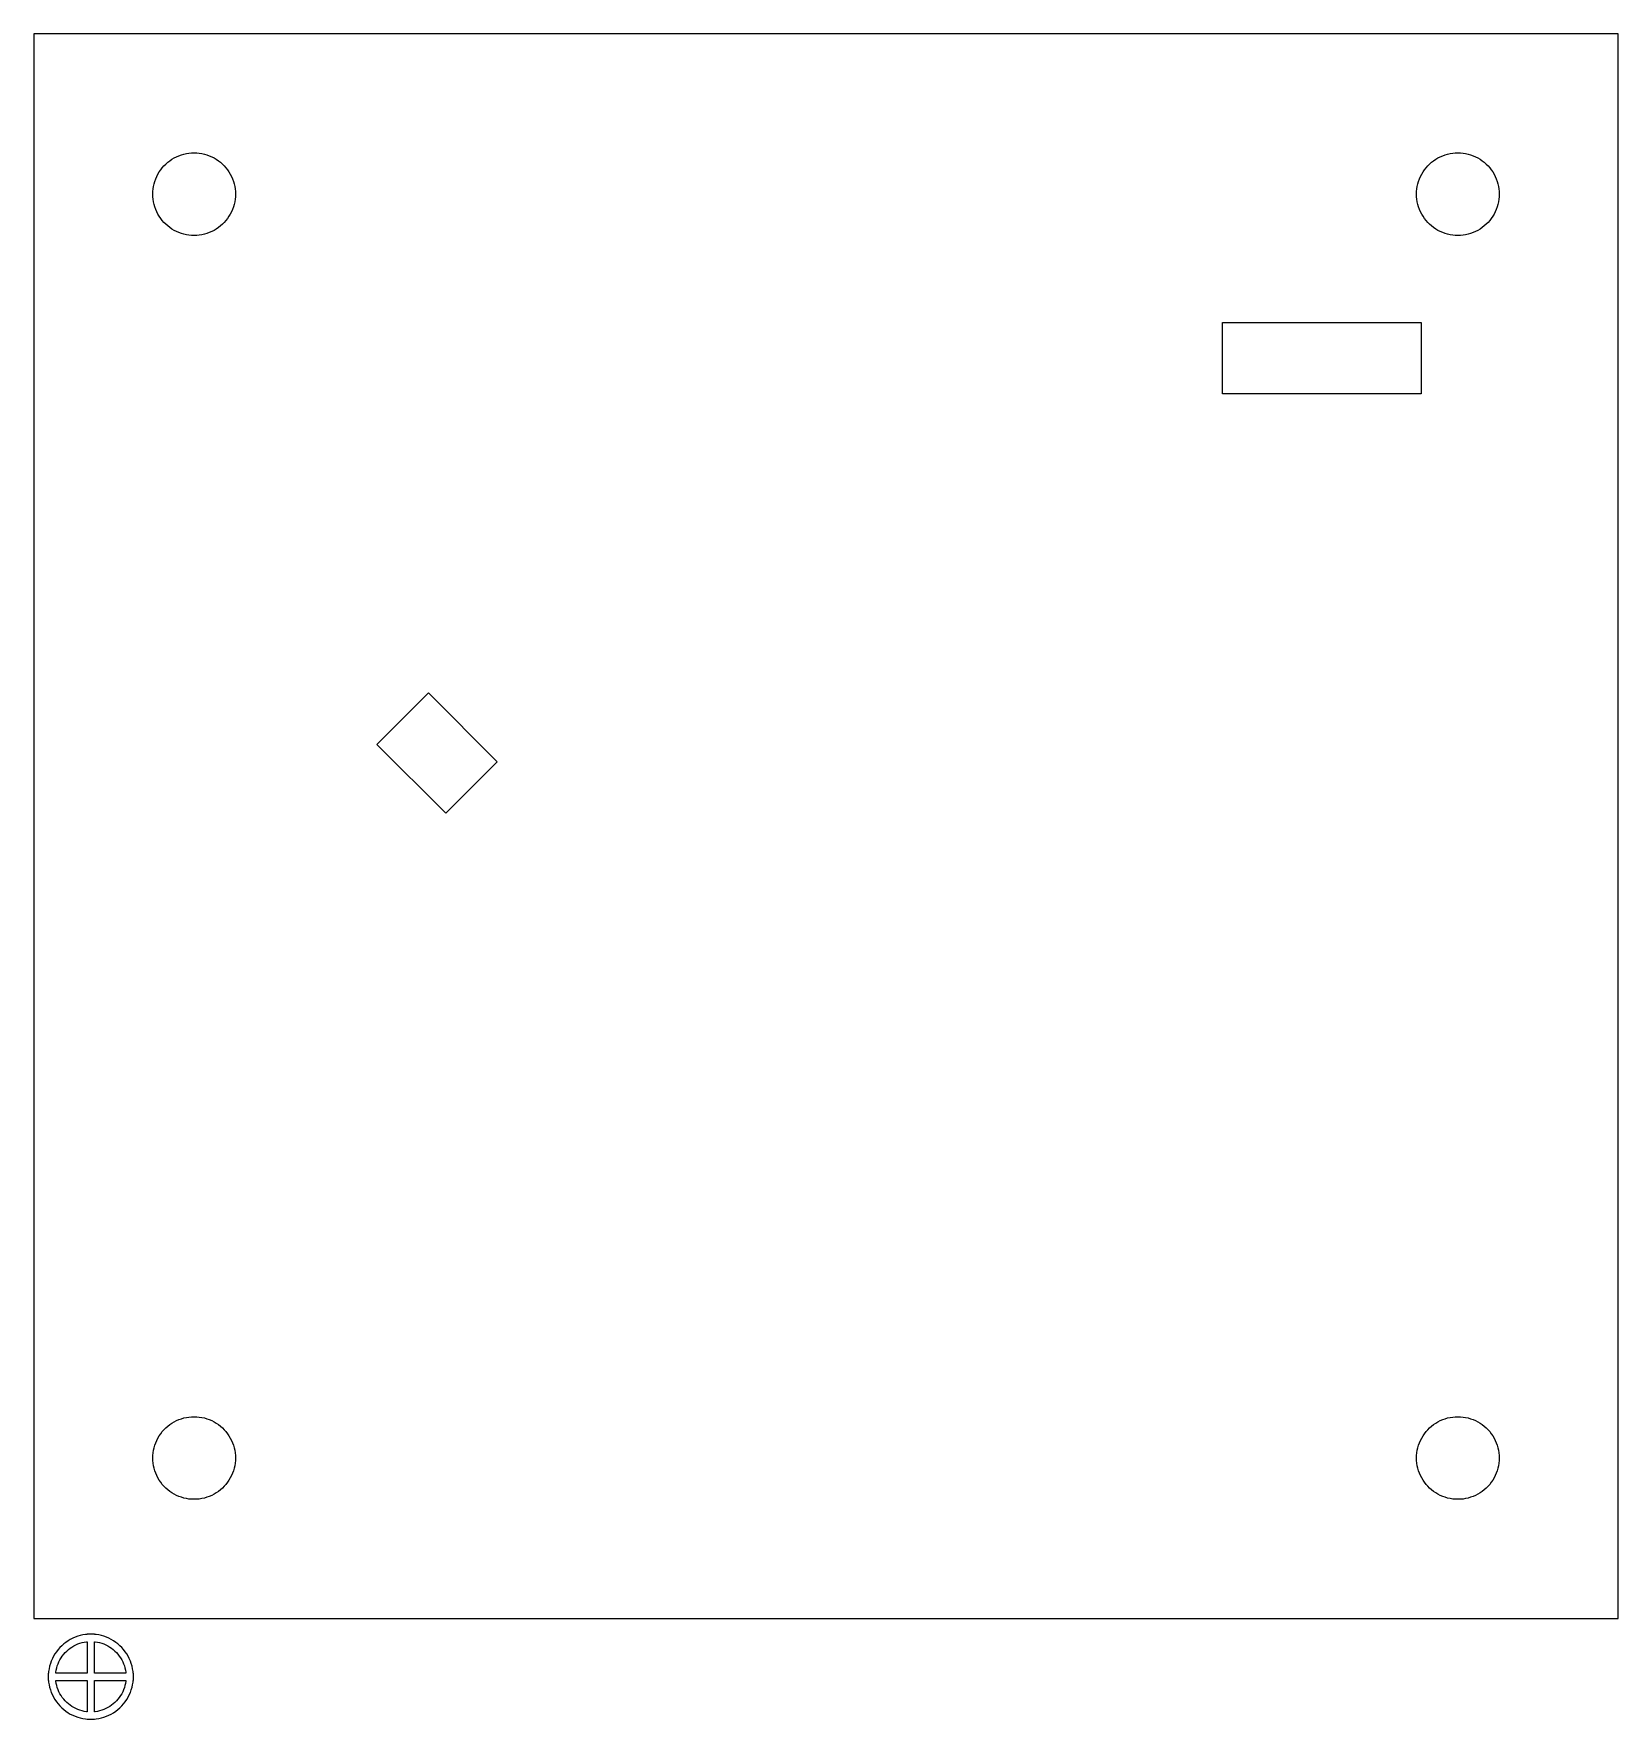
# Model space of a CAD drawing. Header units: metres. Extents: x 97.3 to 162.5, y -126.8 to -57.5.
import ezdxf

# ---------------------------------------------------------------- set-up
doc = ezdxf.new("R2010")
doc.units = ezdxf.units.M

msp = doc.modelspace()

# ---------------------------------------------------------------- linework, layer by layer
for p, q in [((162.5, -57.5), (97.3, -57.5)), ((97.3, -57.5), (97.3, -122.7)), ((162.5, -122.7), (162.5, -57.5)), ((103.581, -62.4301), (103.687, -62.4134)), ((103.687, -62.4134), (103.793, -62.4034)), ((103.793, -62.4034), (103.9, -62.4)), ((103.9, -62.4), (104.007, -62.4034)), ((104.007, -62.4034), (104.113, -62.4134)), ((104.113, -62.4134), (104.219, -62.4301)), ((155.581, -62.4301), (155.687, -62.4134)), ((155.687, -62.4134), (155.793, -62.4034)), ((155.793, -62.4034), (155.9, -62.4)), ((155.9, -62.4), (156.007, -62.4034)), ((156.007, -62.4034), (156.113, -62.4134)), ((156.113, -62.4134), (156.219, -62.4301)), ((102.465, -63.1891), (102.525, -63.1008)), ((102.525, -63.1008), (102.59, -63.0164)), ((102.59, -63.0164), (102.661, -62.9363)), ((102.661, -62.9363), (102.736, -62.8607)), ((102.736, -62.8607), (102.816, -62.7901)), ((102.816, -62.7901), (102.901, -62.7247)), ((102.901, -62.7247), (102.989, -62.6646)), ((102.989, -62.6646), (103.081, -62.6103)), ((103.081, -62.6103), (103.176, -62.5618)), ((103.176, -62.5618), (103.274, -62.5194)), ((103.274, -62.5194), (103.375, -62.4832)), ((103.375, -62.4832), (103.477, -62.4534)), ((103.477, -62.4534), (103.581, -62.4301)), ((104.219, -62.4301), (104.323, -62.4534)), ((104.323, -62.4534), (104.425, -62.4832)), ((104.425, -62.4832), (104.526, -62.5194)), ((104.526, -62.5194), (104.624, -62.5618)), ((104.624, -62.5618), (104.719, -62.6103)), ((104.719, -62.6103), (104.811, -62.6646)), ((104.811, -62.6646), (104.899, -62.7247)), ((104.899, -62.7247), (104.984, -62.7901)), ((104.984, -62.7901), (105.064, -62.8607)), ((105.064, -62.8607), (105.139, -62.9363)), ((105.139, -62.9363), (105.21, -63.0164)), ((105.21, -63.0164), (105.275, -63.1008)), ((105.275, -63.1008), (105.335, -63.1891)), ((154.465, -63.1891), (154.525, -63.1008)), ((154.525, -63.1008), (154.59, -63.0164)), ((154.59, -63.0164), (154.661, -62.9363)), ((154.661, -62.9363), (154.736, -62.8607)), ((154.736, -62.8607), (154.816, -62.7901)), ((154.816, -62.7901), (154.901, -62.7247)), ((154.901, -62.7247), (154.989, -62.6646)), ((154.989, -62.6646), (155.081, -62.6103)), ((155.081, -62.6103), (155.176, -62.5618)), ((155.176, -62.5618), (155.274, -62.5194)), ((155.274, -62.5194), (155.375, -62.4832)), ((155.375, -62.4832), (155.477, -62.4534)), ((155.477, -62.4534), (155.581, -62.4301)), ((156.219, -62.4301), (156.323, -62.4534)), ((156.323, -62.4534), (156.425, -62.4832)), ((156.425, -62.4832), (156.526, -62.5194)), ((156.526, -62.5194), (156.624, -62.5618)), ((156.624, -62.5618), (156.719, -62.6103)), ((156.719, -62.6103), (156.811, -62.6646)), ((156.811, -62.6646), (156.899, -62.7247)), ((156.899, -62.7247), (156.984, -62.7901)), ((156.984, -62.7901), (157.064, -62.8607)), ((157.064, -62.8607), (157.139, -62.9363)), ((157.139, -62.9363), (157.21, -63.0164)), ((157.21, -63.0164), (157.275, -63.1008)), ((157.275, -63.1008), (157.335, -63.1891)), ((102.213, -63.8869), (102.23, -63.7814)), ((102.23, -63.7814), (102.253, -63.6772)), ((102.253, -63.6772), (102.283, -63.5747)), ((102.283, -63.5747), (102.319, -63.4742)), ((102.319, -63.4742), (102.362, -63.3762)), ((102.362, -63.3762), (102.41, -63.281)), ((102.41, -63.281), (102.465, -63.1891)), ((105.335, -63.1891), (105.39, -63.281)), ((105.39, -63.281), (105.438, -63.3762)), ((105.438, -63.3762), (105.481, -63.4742)), ((105.481, -63.4742), (105.517, -63.5747)), ((105.517, -63.5747), (105.547, -63.6772)), ((105.547, -63.6772), (105.57, -63.7814)), ((105.57, -63.7814), (105.587, -63.8869)), ((154.213, -63.8869), (154.23, -63.7814)), ((154.23, -63.7814), (154.253, -63.6772)), ((154.253, -63.6772), (154.283, -63.5747)), ((154.283, -63.5747), (154.319, -63.4742)), ((154.319, -63.4742), (154.362, -63.3762)), ((154.362, -63.3762), (154.41, -63.281)), ((154.41, -63.281), (154.465, -63.1891)), ((157.335, -63.1891), (157.39, -63.281)), ((157.39, -63.281), (157.438, -63.3762)), ((157.438, -63.3762), (157.481, -63.4742)), ((157.481, -63.4742), (157.517, -63.5747)), ((157.517, -63.5747), (157.547, -63.6772)), ((157.547, -63.6772), (157.57, -63.7814)), ((157.57, -63.7814), (157.587, -63.8869)), ((102.2, -64.1), (102.203, -63.9933)), ((102.203, -64.2067), (102.2, -64.1)), ((102.203, -63.9933), (102.213, -63.8869)), ((102.213, -64.3131), (102.203, -64.2067)), ((102.23, -64.4185), (102.213, -64.3131)), ((102.253, -64.5228), (102.23, -64.4185)), ((105.57, -64.4185), (105.547, -64.5228)), ((105.587, -64.3131), (105.57, -64.4185)), ((105.587, -63.8869), (105.597, -63.9933)), ((105.597, -64.2067), (105.587, -64.3131)), ((105.597, -63.9933), (105.6, -64.1)), ((105.6, -64.1), (105.597, -64.2067)), ((154.2, -64.1), (154.203, -63.9933)), ((154.203, -64.2067), (154.2, -64.1)), ((154.203, -63.9933), (154.213, -63.8869)), ((154.213, -64.3131), (154.203, -64.2067)), ((154.23, -64.4185), (154.213, -64.3131)), ((154.253, -64.5228), (154.23, -64.4185)), ((157.57, -64.4185), (157.547, -64.5228)), ((157.587, -64.3131), (157.57, -64.4185)), ((157.587, -63.8869), (157.597, -63.9933)), ((157.597, -64.2067), (157.587, -64.3131)), ((157.597, -63.9933), (157.6, -64.1)), ((157.6, -64.1), (157.597, -64.2067)), ((102.283, -64.6253), (102.253, -64.5228)), ((102.319, -64.7258), (102.283, -64.6253)), ((102.362, -64.8238), (102.319, -64.7258)), ((102.41, -64.919), (102.362, -64.8238)), ((102.465, -65.0109), (102.41, -64.919)), ((102.525, -65.0992), (102.465, -65.0109)), ((102.59, -65.1836), (102.525, -65.0992)), ((102.661, -65.2637), (102.59, -65.1836)), ((105.21, -65.1836), (105.139, -65.2637)), ((105.275, -65.0992), (105.21, -65.1836)), ((105.335, -65.0109), (105.275, -65.0992)), ((105.39, -64.919), (105.335, -65.0109)), ((105.438, -64.8238), (105.39, -64.919)), ((105.481, -64.7258), (105.438, -64.8238)), ((105.517, -64.6253), (105.481, -64.7258)), ((105.547, -64.5228), (105.517, -64.6253)), ((154.283, -64.6253), (154.253, -64.5228)), ((154.319, -64.7258), (154.283, -64.6253)), ((154.362, -64.8238), (154.319, -64.7258)), ((154.41, -64.919), (154.362, -64.8238)), ((154.465, -65.0109), (154.41, -64.919)), ((154.525, -65.0992), (154.465, -65.0109)), ((154.59, -65.1836), (154.525, -65.0992)), ((154.661, -65.2637), (154.59, -65.1836)), ((157.21, -65.1836), (157.139, -65.2637)), ((157.275, -65.0992), (157.21, -65.1836)), ((157.335, -65.0109), (157.275, -65.0992)), ((157.39, -64.919), (157.335, -65.0109)), ((157.438, -64.8238), (157.39, -64.919)), ((157.481, -64.7258), (157.438, -64.8238)), ((157.517, -64.6253), (157.481, -64.7258)), ((157.547, -64.5228), (157.517, -64.6253)), ((102.736, -65.3392), (102.661, -65.2637)), ((102.816, -65.4099), (102.736, -65.3392)), ((102.901, -65.4753), (102.816, -65.4099)), ((102.989, -65.5354), (102.901, -65.4753)), ((103.081, -65.5897), (102.989, -65.5354)), ((103.176, -65.6382), (103.081, -65.5897)), ((103.274, -65.6806), (103.176, -65.6382)), ((103.375, -65.7168), (103.274, -65.6806)), ((103.477, -65.7466), (103.375, -65.7168)), ((103.581, -65.7699), (103.477, -65.7466)), ((103.687, -65.7866), (103.581, -65.7699)), ((103.793, -65.7966), (103.687, -65.7866)), ((103.9, -65.8), (103.793, -65.7966)), ((104.007, -65.7966), (103.9, -65.8)), ((104.113, -65.7866), (104.007, -65.7966)), ((104.219, -65.7699), (104.113, -65.7866)), ((104.323, -65.7466), (104.219, -65.7699)), ((104.425, -65.7168), (104.323, -65.7466)), ((104.526, -65.6806), (104.425, -65.7168)), ((104.624, -65.6382), (104.526, -65.6806)), ((104.719, -65.5897), (104.624, -65.6382)), ((104.811, -65.5354), (104.719, -65.5897)), ((104.899, -65.4753), (104.811, -65.5354)), ((104.984, -65.4099), (104.899, -65.4753)), ((105.064, -65.3392), (104.984, -65.4099)), ((105.139, -65.2637), (105.064, -65.3392)), ((154.736, -65.3392), (154.661, -65.2637)), ((154.816, -65.4099), (154.736, -65.3392)), ((154.901, -65.4753), (154.816, -65.4099)), ((154.989, -65.5354), (154.901, -65.4753)), ((155.081, -65.5897), (154.989, -65.5354)), ((155.176, -65.6382), (155.081, -65.5897)), ((155.274, -65.6806), (155.176, -65.6382)), ((155.375, -65.7168), (155.274, -65.6806)), ((155.477, -65.7466), (155.375, -65.7168)), ((155.581, -65.7699), (155.477, -65.7466)), ((155.687, -65.7866), (155.581, -65.7699)), ((155.793, -65.7966), (155.687, -65.7866)), ((155.9, -65.8), (155.793, -65.7966)), ((156.007, -65.7966), (155.9, -65.8)), ((156.113, -65.7866), (156.007, -65.7966)), ((156.219, -65.7699), (156.113, -65.7866)), ((156.323, -65.7466), (156.219, -65.7699)), ((156.425, -65.7168), (156.323, -65.7466)), ((156.526, -65.6806), (156.425, -65.7168)), ((156.624, -65.6382), (156.526, -65.6806)), ((156.719, -65.5897), (156.624, -65.6382)), ((156.811, -65.5354), (156.719, -65.5897)), ((156.899, -65.4753), (156.811, -65.5354)), ((156.984, -65.4099), (156.899, -65.4753)), ((157.064, -65.3392), (156.984, -65.4099)), ((157.139, -65.2637), (157.064, -65.3392)), ((146.215, -72.32), (146.215, -69.38)), ((146.215, -69.38), (154.385, -69.38)), ((154.385, -69.38), (154.385, -72.32)), ((154.385, -72.32), (146.215, -72.32)), ((111.425, -86.7464), (113.546, -84.6251)), ((113.546, -84.6251), (116.375, -87.4536)), ((114.254, -89.5749), (111.425, -86.7464)), ((116.375, -87.4536), (114.254, -89.5749)), ((103.581, -114.43), (103.687, -114.413)), ((103.687, -114.413), (103.793, -114.403)), ((103.793, -114.403), (103.9, -114.4)), ((103.9, -114.4), (104.007, -114.403)), ((104.007, -114.403), (104.113, -114.413)), ((104.113, -114.413), (104.219, -114.43)), ((155.581, -114.43), (155.687, -114.413)), ((155.687, -114.413), (155.793, -114.403)), ((155.793, -114.403), (155.9, -114.4)), ((155.9, -114.4), (156.007, -114.403)), ((156.007, -114.403), (156.113, -114.413)), ((156.113, -114.413), (156.219, -114.43)), ((102.465, -115.189), (102.525, -115.101)), ((102.525, -115.101), (102.59, -115.016)), ((102.59, -115.016), (102.661, -114.936)), ((102.661, -114.936), (102.736, -114.861)), ((102.736, -114.861), (102.816, -114.79)), ((102.816, -114.79), (102.901, -114.725)), ((102.901, -114.725), (102.989, -114.665)), ((102.989, -114.665), (103.081, -114.61)), ((103.081, -114.61), (103.176, -114.562)), ((103.176, -114.562), (103.274, -114.519)), ((103.274, -114.519), (103.375, -114.483)), ((103.375, -114.483), (103.477, -114.453)), ((103.477, -114.453), (103.581, -114.43)), ((104.219, -114.43), (104.323, -114.453)), ((104.323, -114.453), (104.425, -114.483)), ((104.425, -114.483), (104.526, -114.519)), ((104.526, -114.519), (104.624, -114.562)), ((104.624, -114.562), (104.719, -114.61)), ((104.719, -114.61), (104.811, -114.665)), ((104.811, -114.665), (104.899, -114.725)), ((104.899, -114.725), (104.984, -114.79)), ((104.984, -114.79), (105.064, -114.861)), ((105.064, -114.861), (105.139, -114.936)), ((105.139, -114.936), (105.21, -115.016)), ((105.21, -115.016), (105.275, -115.101)), ((105.275, -115.101), (105.335, -115.189)), ((154.465, -115.189), (154.525, -115.101)), ((154.525, -115.101), (154.59, -115.016)), ((154.59, -115.016), (154.661, -114.936)), ((154.661, -114.936), (154.736, -114.861)), ((154.736, -114.861), (154.816, -114.79)), ((154.816, -114.79), (154.901, -114.725)), ((154.901, -114.725), (154.989, -114.665)), ((154.989, -114.665), (155.081, -114.61)), ((155.081, -114.61), (155.176, -114.562)), ((155.176, -114.562), (155.274, -114.519)), ((155.274, -114.519), (155.375, -114.483)), ((155.375, -114.483), (155.477, -114.453)), ((155.477, -114.453), (155.581, -114.43)), ((156.219, -114.43), (156.323, -114.453)), ((156.323, -114.453), (156.425, -114.483)), ((156.425, -114.483), (156.526, -114.519)), ((156.526, -114.519), (156.624, -114.562)), ((156.624, -114.562), (156.719, -114.61)), ((156.719, -114.61), (156.811, -114.665)), ((156.811, -114.665), (156.899, -114.725)), ((156.899, -114.725), (156.984, -114.79)), ((156.984, -114.79), (157.064, -114.861)), ((157.064, -114.861), (157.139, -114.936)), ((157.139, -114.936), (157.21, -115.016)), ((157.21, -115.016), (157.275, -115.101)), ((157.275, -115.101), (157.335, -115.189)), ((102.213, -115.887), (102.23, -115.781)), ((102.23, -115.781), (102.253, -115.677)), ((102.253, -115.677), (102.283, -115.575)), ((102.283, -115.575), (102.319, -115.474)), ((102.319, -115.474), (102.362, -115.376)), ((102.362, -115.376), (102.41, -115.281)), ((102.41, -115.281), (102.465, -115.189)), ((105.335, -115.189), (105.39, -115.281)), ((105.39, -115.281), (105.438, -115.376)), ((105.438, -115.376), (105.481, -115.474)), ((105.481, -115.474), (105.517, -115.575)), ((105.517, -115.575), (105.547, -115.677)), ((105.547, -115.677), (105.57, -115.781)), ((105.57, -115.781), (105.587, -115.887)), ((154.213, -115.887), (154.23, -115.781)), ((154.23, -115.781), (154.253, -115.677)), ((154.253, -115.677), (154.283, -115.575)), ((154.283, -115.575), (154.319, -115.474)), ((154.319, -115.474), (154.362, -115.376)), ((154.362, -115.376), (154.41, -115.281)), ((154.41, -115.281), (154.465, -115.189)), ((157.335, -115.189), (157.39, -115.281)), ((157.39, -115.281), (157.438, -115.376)), ((157.438, -115.376), (157.481, -115.474)), ((157.481, -115.474), (157.517, -115.575)), ((157.517, -115.575), (157.547, -115.677)), ((157.547, -115.677), (157.57, -115.781)), ((157.57, -115.781), (157.587, -115.887)), ((102.2, -116.1), (102.203, -115.993)), ((102.203, -116.207), (102.2, -116.1)), ((102.203, -115.993), (102.213, -115.887)), ((102.213, -116.313), (102.203, -116.207)), ((102.23, -116.419), (102.213, -116.313)), ((102.253, -116.523), (102.23, -116.419)), ((105.57, -116.419), (105.547, -116.523)), ((105.587, -116.313), (105.57, -116.419)), ((105.587, -115.887), (105.597, -115.993)), ((105.597, -116.207), (105.587, -116.313)), ((105.597, -115.993), (105.6, -116.1)), ((105.6, -116.1), (105.597, -116.207)), ((154.2, -116.1), (154.203, -115.993)), ((154.203, -116.207), (154.2, -116.1)), ((154.203, -115.993), (154.213, -115.887)), ((154.213, -116.313), (154.203, -116.207)), ((154.23, -116.419), (154.213, -116.313)), ((154.253, -116.523), (154.23, -116.419)), ((157.57, -116.419), (157.547, -116.523)), ((157.587, -116.313), (157.57, -116.419)), ((157.587, -115.887), (157.597, -115.993)), ((157.597, -116.207), (157.587, -116.313)), ((157.597, -115.993), (157.6, -116.1)), ((157.6, -116.1), (157.597, -116.207)), ((102.283, -116.625), (102.253, -116.523)), ((102.319, -116.726), (102.283, -116.625)), ((102.362, -116.824), (102.319, -116.726)), ((102.41, -116.919), (102.362, -116.824)), ((102.465, -117.011), (102.41, -116.919)), ((102.525, -117.099), (102.465, -117.011)), ((102.59, -117.184), (102.525, -117.099)), ((102.661, -117.264), (102.59, -117.184)), ((105.21, -117.184), (105.139, -117.264)), ((105.275, -117.099), (105.21, -117.184)), ((105.335, -117.011), (105.275, -117.099)), ((105.39, -116.919), (105.335, -117.011)), ((105.438, -116.824), (105.39, -116.919)), ((105.481, -116.726), (105.438, -116.824)), ((105.517, -116.625), (105.481, -116.726)), ((105.547, -116.523), (105.517, -116.625)), ((154.283, -116.625), (154.253, -116.523)), ((154.319, -116.726), (154.283, -116.625)), ((154.362, -116.824), (154.319, -116.726)), ((154.41, -116.919), (154.362, -116.824)), ((154.465, -117.011), (154.41, -116.919)), ((154.525, -117.099), (154.465, -117.011)), ((154.59, -117.184), (154.525, -117.099)), ((154.661, -117.264), (154.59, -117.184)), ((157.21, -117.184), (157.139, -117.264)), ((157.275, -117.099), (157.21, -117.184)), ((157.335, -117.011), (157.275, -117.099)), ((157.39, -116.919), (157.335, -117.011)), ((157.438, -116.824), (157.39, -116.919)), ((157.481, -116.726), (157.438, -116.824)), ((157.517, -116.625), (157.481, -116.726)), ((157.547, -116.523), (157.517, -116.625)), ((102.736, -117.339), (102.661, -117.264)), ((102.816, -117.41), (102.736, -117.339)), ((102.901, -117.475), (102.816, -117.41)), ((102.989, -117.535), (102.901, -117.475)), ((103.081, -117.59), (102.989, -117.535)), ((103.176, -117.638), (103.081, -117.59)), ((103.274, -117.681), (103.176, -117.638)), ((103.375, -117.717), (103.274, -117.681)), ((103.477, -117.747), (103.375, -117.717)), ((103.581, -117.77), (103.477, -117.747)), ((103.687, -117.787), (103.581, -117.77)), ((103.793, -117.797), (103.687, -117.787)), ((103.9, -117.8), (103.793, -117.797)), ((104.007, -117.797), (103.9, -117.8)), ((104.113, -117.787), (104.007, -117.797)), ((104.219, -117.77), (104.113, -117.787)), ((104.323, -117.747), (104.219, -117.77)), ((104.425, -117.717), (104.323, -117.747)), ((104.526, -117.681), (104.425, -117.717)), ((104.624, -117.638), (104.526, -117.681)), ((104.719, -117.59), (104.624, -117.638)), ((104.811, -117.535), (104.719, -117.59)), ((104.899, -117.475), (104.811, -117.535)), ((104.984, -117.41), (104.899, -117.475)), ((105.064, -117.339), (104.984, -117.41)), ((105.139, -117.264), (105.064, -117.339)), ((154.736, -117.339), (154.661, -117.264)), ((154.816, -117.41), (154.736, -117.339)), ((154.901, -117.475), (154.816, -117.41)), ((154.989, -117.535), (154.901, -117.475)), ((155.081, -117.59), (154.989, -117.535)), ((155.176, -117.638), (155.081, -117.59)), ((155.274, -117.681), (155.176, -117.638)), ((155.375, -117.717), (155.274, -117.681)), ((155.477, -117.747), (155.375, -117.717)), ((155.581, -117.77), (155.477, -117.747)), ((155.687, -117.787), (155.581, -117.77)), ((155.793, -117.797), (155.687, -117.787)), ((155.9, -117.8), (155.793, -117.797)), ((156.007, -117.797), (155.9, -117.8)), ((156.113, -117.787), (156.007, -117.797)), ((156.219, -117.77), (156.113, -117.787)), ((156.323, -117.747), (156.219, -117.77)), ((156.425, -117.717), (156.323, -117.747)), ((156.526, -117.681), (156.425, -117.717)), ((156.624, -117.638), (156.526, -117.681)), ((156.719, -117.59), (156.624, -117.638)), ((156.811, -117.535), (156.719, -117.59)), ((156.899, -117.475), (156.811, -117.535)), ((156.984, -117.41), (156.899, -117.475)), ((157.064, -117.339), (156.984, -117.41)), ((157.139, -117.264), (157.064, -117.339)), ((97.3, -122.7), (162.5, -122.7)), ((99.1092, -123.436), (99.0058, -123.473)), ((99.2148, -123.405), (99.1092, -123.436)), ((99.3221, -123.381), (99.2148, -123.405)), ((99.4307, -123.364), (99.3221, -123.381)), ((99.5, -123.357), (99.4307, -123.364)), ((99.8, -123.35), (99.5, -123.35)), ((99.5, -123.35), (99.5, -123.357)), ((99.8, -123.357), (99.8, -123.35)), ((99.8693, -123.364), (99.8, -123.357)), ((99.9779, -123.381), (99.8693, -123.364)), ((100.085, -123.405), (99.9779, -123.381)), ((100.191, -123.436), (100.085, -123.405)), ((100.294, -123.473), (100.191, -123.436)), ((98.2342, -124.071), (98.1724, -124.162)), ((98.3016, -123.984), (98.2342, -124.071)), ((98.3743, -123.902), (98.3016, -123.984)), ((98.452, -123.824), (98.3743, -123.902)), ((98.5345, -123.752), (98.452, -123.824)), ((98.5327, -124.176), (98.593, -124.107)), ((98.6214, -123.684), (98.5345, -123.752)), ((98.593, -124.107), (98.6574, -124.043)), ((98.7123, -123.622), (98.6214, -123.684)), ((98.6574, -124.043), (98.7257, -123.983)), ((98.8069, -123.566), (98.7123, -123.622)), ((98.7257, -123.983), (98.7977, -123.927)), ((98.7977, -123.927), (98.873, -123.876)), ((98.9049, -123.517), (98.8069, -123.566)), ((98.873, -123.876), (98.9514, -123.829)), ((99.0058, -123.473), (98.9049, -123.517)), ((98.9514, -123.829), (99.0326, -123.788)), ((99.0326, -123.788), (99.1162, -123.752)), ((99.1162, -123.752), (99.2019, -123.721)), ((99.2019, -123.721), (99.2894, -123.696)), ((99.2894, -123.696), (99.3783, -123.676)), ((99.3783, -123.676), (99.4683, -123.661)), ((99.4683, -123.661), (99.5, -123.658)), ((99.5, -123.658), (99.5, -124.95)), ((99.8, -124.95), (99.8, -123.658)), ((99.8, -123.658), (99.8317, -123.661)), ((99.8317, -123.661), (99.9217, -123.676)), ((99.9217, -123.676), (100.011, -123.696)), ((100.011, -123.696), (100.098, -123.721)), ((100.098, -123.721), (100.184, -123.752)), ((100.184, -123.752), (100.267, -123.788)), ((100.267, -123.788), (100.349, -123.829)), ((100.395, -123.517), (100.294, -123.473)), ((100.349, -123.829), (100.427, -123.876)), ((100.493, -123.566), (100.395, -123.517)), ((100.427, -123.876), (100.502, -123.927)), ((100.588, -123.622), (100.493, -123.566)), ((100.502, -123.927), (100.574, -123.983)), ((100.574, -123.983), (100.643, -124.043)), ((100.679, -123.684), (100.588, -123.622)), ((100.643, -124.043), (100.707, -124.107)), ((100.765, -123.752), (100.679, -123.684)), ((100.707, -124.107), (100.767, -124.176)), ((100.848, -123.824), (100.765, -123.752)), ((100.926, -123.902), (100.848, -123.824)), ((100.998, -123.984), (100.926, -123.902)), ((101.066, -124.071), (100.998, -123.984)), ((101.128, -124.162), (101.066, -124.071)), ((97.931, -124.772), (97.9138, -124.881)), ((97.955, -124.665), (97.931, -124.772)), ((97.9856, -124.559), (97.955, -124.665)), ((98.0229, -124.456), (97.9856, -124.559)), ((98.0665, -124.355), (98.0229, -124.456)), ((98.1165, -124.257), (98.0665, -124.355)), ((98.1724, -124.162), (98.1165, -124.257)), ((98.2114, -124.918), (98.2257, -124.828)), ((98.2257, -124.828), (98.2455, -124.739)), ((98.2455, -124.739), (98.271, -124.652)), ((98.271, -124.652), (98.3018, -124.566)), ((98.3018, -124.566), (98.338, -124.483)), ((98.338, -124.483), (98.3793, -124.401)), ((98.3793, -124.401), (98.4257, -124.323)), ((98.4257, -124.323), (98.4769, -124.248)), ((98.4769, -124.248), (98.5327, -124.176)), ((100.767, -124.176), (100.823, -124.248)), ((100.823, -124.248), (100.874, -124.323)), ((100.874, -124.323), (100.921, -124.401)), ((100.921, -124.401), (100.962, -124.483)), ((100.962, -124.483), (100.998, -124.566)), ((100.998, -124.566), (101.029, -124.652)), ((101.029, -124.652), (101.054, -124.739)), ((101.054, -124.739), (101.074, -124.828)), ((101.074, -124.828), (101.089, -124.918)), ((101.184, -124.257), (101.128, -124.162)), ((101.233, -124.355), (101.184, -124.257)), ((101.277, -124.456), (101.233, -124.355)), ((101.314, -124.559), (101.277, -124.456)), ((101.345, -124.665), (101.314, -124.559)), ((101.369, -124.772), (101.345, -124.665)), ((101.386, -124.881), (101.369, -124.772)), ((97.9072, -124.95), (97.9, -124.95)), ((97.9, -124.95), (97.9, -125.25)), ((97.9, -125.25), (97.9072, -125.25)), ((97.9138, -124.881), (97.9072, -124.95)), ((97.9072, -125.25), (97.9138, -125.319)), ((97.9138, -125.319), (97.931, -125.428)), ((97.931, -125.428), (97.955, -125.535)), ((98.2084, -124.95), (98.2114, -124.918)), ((99.5, -124.95), (98.2084, -124.95)), ((98.2114, -125.282), (98.2084, -125.25)), ((98.2084, -125.25), (99.5, -125.25)), ((98.2257, -125.372), (98.2114, -125.282)), ((98.2455, -125.461), (98.2257, -125.372)), ((98.271, -125.548), (98.2455, -125.461)), ((99.5, -125.25), (99.5, -126.542)), ((101.092, -124.95), (99.8, -124.95)), ((99.8, -125.25), (101.092, -125.25)), ((99.8, -126.542), (99.8, -125.25)), ((101.054, -125.461), (101.029, -125.548)), ((101.074, -125.372), (101.054, -125.461)), ((101.089, -125.282), (101.074, -125.372)), ((101.089, -124.918), (101.092, -124.95)), ((101.092, -125.25), (101.089, -125.282)), ((101.345, -125.535), (101.369, -125.428)), ((101.369, -125.428), (101.386, -125.319)), ((101.393, -124.95), (101.386, -124.881)), ((101.386, -125.319), (101.393, -125.25)), ((101.4, -124.95), (101.393, -124.95)), ((101.393, -125.25), (101.4, -125.25)), ((101.4, -125.25), (101.4, -124.95)), ((97.955, -125.535), (97.9856, -125.641)), ((97.9856, -125.641), (98.0229, -125.744)), ((98.0229, -125.744), (98.0665, -125.845)), ((98.0665, -125.845), (98.1165, -125.943)), ((98.1165, -125.943), (98.1724, -126.038)), ((98.1724, -126.038), (98.2342, -126.129)), ((98.2342, -126.129), (98.3016, -126.215)), ((98.3018, -125.634), (98.271, -125.548)), ((98.3016, -126.215), (98.3743, -126.298)), ((98.338, -125.717), (98.3018, -125.634)), ((98.3793, -125.799), (98.338, -125.717)), ((98.4257, -125.877), (98.3793, -125.799)), ((98.4769, -125.952), (98.4257, -125.877)), ((98.5327, -126.024), (98.4769, -125.952)), ((98.593, -126.093), (98.5327, -126.024)), ((98.6574, -126.157), (98.593, -126.093)), ((98.7257, -126.217), (98.6574, -126.157)), ((100.643, -126.157), (100.574, -126.217)), ((100.707, -126.093), (100.643, -126.157)), ((100.767, -126.024), (100.707, -126.093)), ((100.823, -125.952), (100.767, -126.024)), ((100.874, -125.877), (100.823, -125.952)), ((100.921, -125.799), (100.874, -125.877)), ((100.962, -125.717), (100.921, -125.799)), ((100.926, -126.298), (100.998, -126.215)), ((100.998, -125.634), (100.962, -125.717)), ((101.029, -125.548), (100.998, -125.634)), ((100.998, -126.215), (101.066, -126.129)), ((101.066, -126.129), (101.128, -126.038)), ((101.128, -126.038), (101.184, -125.943)), ((101.184, -125.943), (101.233, -125.845)), ((101.233, -125.845), (101.277, -125.744)), ((101.277, -125.744), (101.314, -125.641)), ((101.314, -125.641), (101.345, -125.535)), ((98.3743, -126.298), (98.452, -126.376)), ((98.452, -126.376), (98.5345, -126.448)), ((98.5345, -126.448), (98.6214, -126.516)), ((98.6214, -126.516), (98.7123, -126.578)), ((98.7123, -126.578), (98.8069, -126.634)), ((98.7977, -126.273), (98.7257, -126.217)), ((98.873, -126.324), (98.7977, -126.273)), ((98.8069, -126.634), (98.9049, -126.683)), ((98.9514, -126.371), (98.873, -126.324)), ((98.9049, -126.683), (99.0058, -126.727)), ((99.0326, -126.412), (98.9514, -126.371)), ((99.0058, -126.727), (99.1092, -126.764)), ((99.1162, -126.448), (99.0326, -126.412)), ((99.1092, -126.764), (99.2148, -126.795)), ((99.2019, -126.479), (99.1162, -126.448)), ((99.2894, -126.504), (99.2019, -126.479)), ((99.2148, -126.795), (99.3221, -126.819)), ((99.3783, -126.524), (99.2894, -126.504)), ((99.3221, -126.819), (99.4307, -126.836)), ((99.4683, -126.539), (99.3783, -126.524)), ((99.4307, -126.836), (99.5, -126.843)), ((99.5, -126.542), (99.4683, -126.539)), ((99.5, -126.843), (99.5, -126.85)), ((99.5, -126.85), (99.8, -126.85)), ((99.8317, -126.539), (99.8, -126.542)), ((99.8, -126.843), (99.8693, -126.836)), ((99.8, -126.85), (99.8, -126.843)), ((99.9217, -126.524), (99.8317, -126.539)), ((99.8693, -126.836), (99.9779, -126.819)), ((100.011, -126.504), (99.9217, -126.524)), ((99.9779, -126.819), (100.085, -126.795)), ((100.098, -126.479), (100.011, -126.504)), ((100.085, -126.795), (100.191, -126.764)), ((100.184, -126.448), (100.098, -126.479)), ((100.267, -126.412), (100.184, -126.448)), ((100.191, -126.764), (100.294, -126.727)), ((100.349, -126.371), (100.267, -126.412)), ((100.294, -126.727), (100.395, -126.683)), ((100.427, -126.324), (100.349, -126.371)), ((100.395, -126.683), (100.493, -126.634)), ((100.502, -126.273), (100.427, -126.324)), ((100.493, -126.634), (100.588, -126.578)), ((100.574, -126.217), (100.502, -126.273)), ((100.588, -126.578), (100.679, -126.516)), ((100.679, -126.516), (100.765, -126.448)), ((100.765, -126.448), (100.848, -126.376)), ((100.848, -126.376), (100.926, -126.298))]:
    msp.add_line(p, q)

doc.saveas('drawing.dxf')
